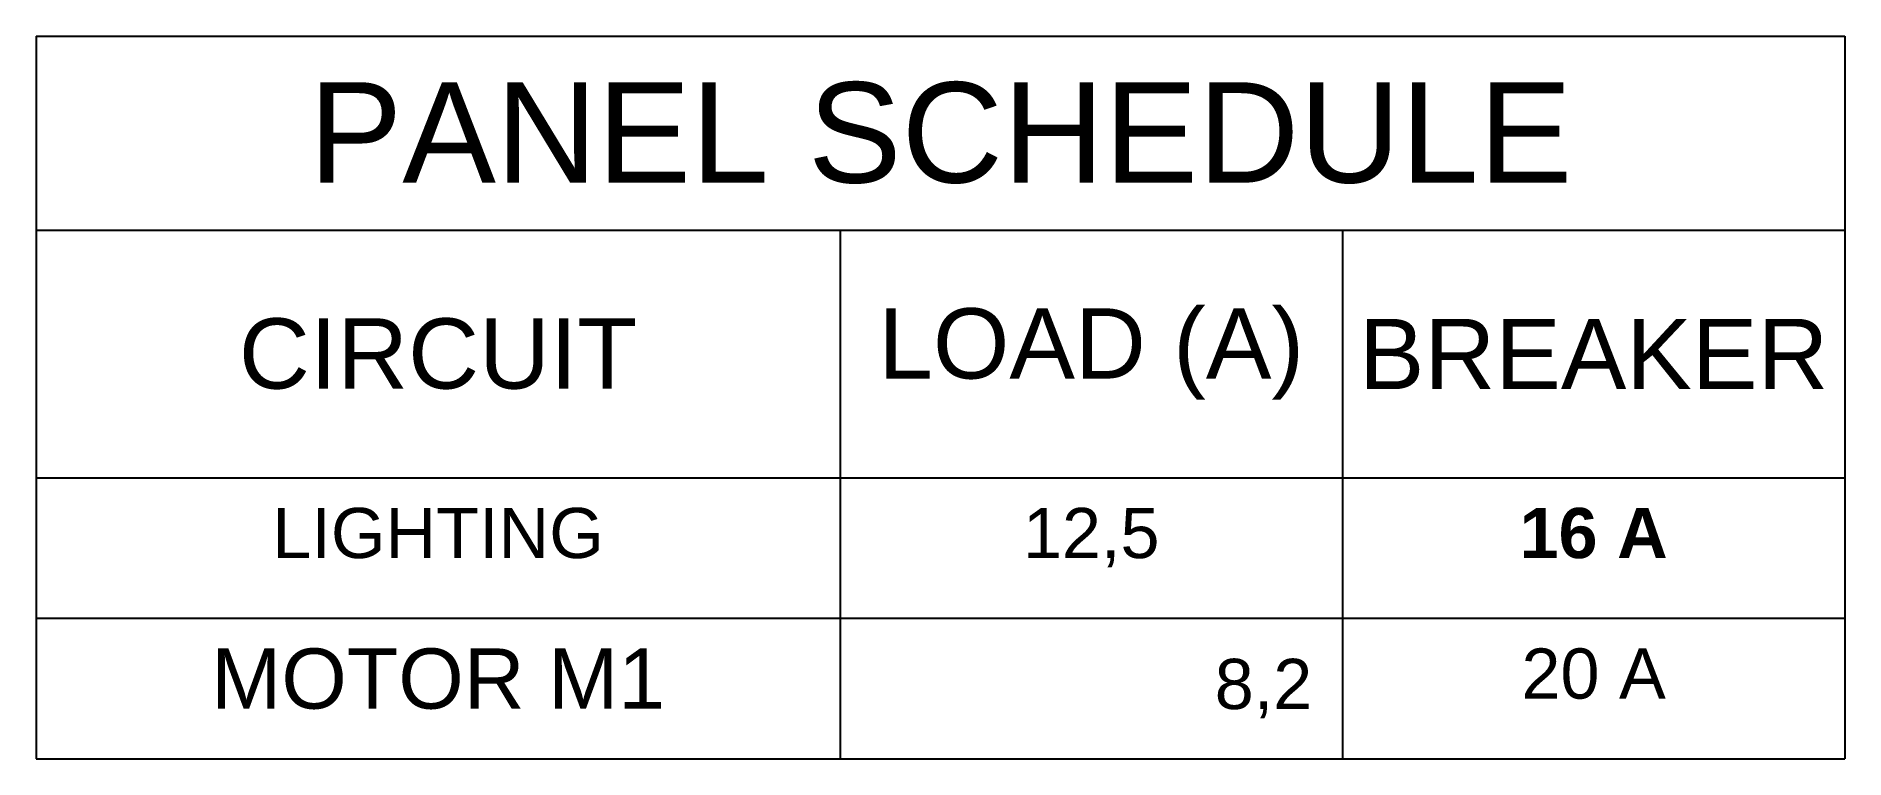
# Model space of a CAD drawing. Header units: millimetres. Extents: x 10 to 100, y 164 to 200.
import ezdxf

# ---------------------------------------------------------------- set-up
doc = ezdxf.new("R2010")
doc.units = ezdxf.units.MM
doc.layers.add('TABLES', color=7, linetype='Continuous')
doc.styles.get("Standard").update_dxf_attribs({"font": 'arial.ttf'})

# ---------------------------------------------------------------- blocks, each defined once
blk = doc.blocks.new('*T1')
at = {"layer": 'TABLES', "color": 0, "linetype": 'ByBlock', "lineweight": -2, "transparency": 16777216}
for p, q in [((0, 0), (90, 0)), ((0, 0), (0, -36)), ((90, 0), (90, -36)), ((0, -9.667), (90, -9.667)), ((40, -9.667), (40, -36)), ((65, -9.667), (65, -36)), ((0, -22), (90, -22)), ((0, -29), (90, -29)), ((0, -36), (90, -36))]:
    blk.add_line(p, q, dxfattribs=at)
at = {"layer": 'TABLES', "color": 0, "transparency": 16777216}
for s, insert, char_height, width, attachment_point in [('PANEL SCHEDULE', (45, -4.833), 5, 87, 5), ('LOAD (A)', (52.5, -15.833), 3.5, 22, 5), ('CIRCUIT', (20, -15.833), 3.5, 37, 5), ('BREAKER', (77.5, -15.833), 3.5, 22, 5), ('LIGHTING', (20, -23.5), 2.5, 37, 2), ('12,5', (52.5, -23.5), 2.5, 22, 2), ('{\\fArial|b1|i0|c0|p34;16 A}', (77.5, -23.5), 2.5, 22, 2), ('MOTOR M1', (20, -30.5), 3, 37, 2), ('{\\C1;20 A}', (77.5, -30.5), 2.5, 22, 2), ('8,2', (63.5, -32.5), 2.5, 22, 6)]:
    blk.add_mtext(s, dxfattribs=dict(at, insert=insert, char_height=char_height, width=width, attachment_point=attachment_point))

msp = doc.modelspace()

# ---------------------------------------------------------------- block references
msp.add_blockref('*T1', (10, 200))

doc.saveas('drawing.dxf')
